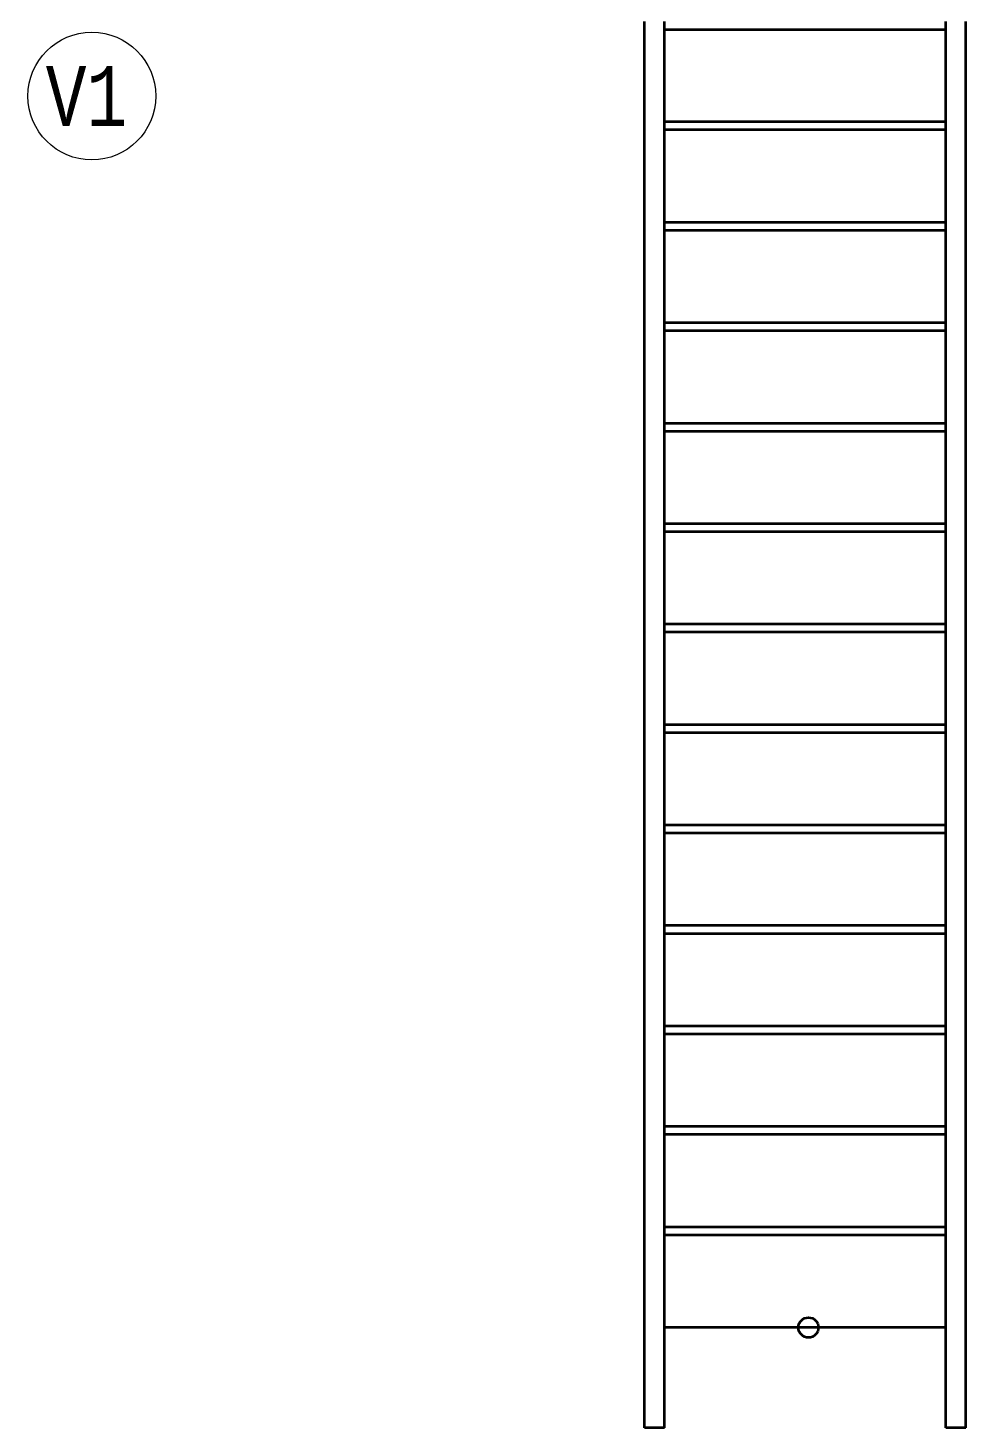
# Model space of a CAD drawing. Header units: metres. Extents: x -89 to 15, y -108 to -10.
# Drawn here: x -19.808 to -17.475, y -70.651 to -67.167 of the extents above; entities that cross this region are included whole.
import ezdxf

# ---------------------------------------------------------------- set-up
doc = ezdxf.new("R2010")
doc.units = ezdxf.units.M
doc.header["$LTSCALE"] = 5
doc.header["$MEASUREMENT"] = 0
for name, color, linetype, lineweight in [('A-ANNO-SYMB', 3, 'Continuous', 18), ('A-ANNO-TEXT', 3, 'Continuous', 18), ('A-FLOR-LEVL', 7, 'Continuous', 35)]:
    doc.layers.add(name, color=color, linetype=linetype, lineweight=lineweight)
doc.styles.add('E-ROMANS', font='romans.shx', dxfattribs={"width": 0.8})

msp = doc.modelspace()

# ---------------------------------------------------------------- linework, layer by layer
at = {"layer": 'A-ANNO-SYMB'}
msp.add_circle((-19.6496, -67.3365), 0.1589, dxfattribs=at)
at = {"layer": 'A-FLOR-LEVL'}
for p, q in [((-18.2746, -70.6509), (-18.2746, -67.1509)), ((-18.2246, -70.6509), (-18.2246, -67.1509)), ((-17.5246, -70.6509), (-17.5246, -67.1509)), ((-17.4746, -70.6509), (-17.4746, -67.1509)), ((-18.2246, -67.1709), (-17.5246, -67.1709)), ((-17.5246, -67.4009), (-18.2246, -67.4009)), ((-17.5246, -67.4209), (-18.2246, -67.4209)), ((-17.5246, -67.6509), (-18.2246, -67.6509)), ((-17.5246, -67.6709), (-18.2246, -67.6709)), ((-17.5246, -67.9009), (-18.2246, -67.9009)), ((-17.5246, -67.9209), (-18.2246, -67.9209)), ((-17.5246, -68.1509), (-18.2246, -68.1509)), ((-17.5246, -68.1709), (-18.2246, -68.1709)), ((-17.5246, -68.4009), (-18.2246, -68.4009)), ((-17.5246, -68.4209), (-18.2246, -68.4209)), ((-17.5246, -68.6509), (-18.2246, -68.6509)), ((-17.5246, -68.6709), (-18.2246, -68.6709)), ((-17.5246, -68.9009), (-18.2246, -68.9009)), ((-17.5246, -68.9209), (-18.2246, -68.9209)), ((-17.5246, -69.1509), (-18.2246, -69.1509)), ((-17.5246, -69.1709), (-18.2246, -69.1709)), ((-17.5246, -69.4009), (-18.2246, -69.4009)), ((-17.5246, -69.4209), (-18.2246, -69.4209)), ((-17.5246, -69.6509), (-18.2246, -69.6509)), ((-17.5246, -69.6709), (-18.2246, -69.6709)), ((-17.5246, -69.9009), (-18.2246, -69.9009)), ((-17.5246, -69.9209), (-18.2246, -69.9209)), ((-17.5246, -69.9209), (-18.2246, -69.9209)), ((-17.5246, -70.1509), (-18.2246, -70.1509)), ((-17.5246, -70.1709), (-18.2246, -70.1709)), ((-17.5246, -70.4009), (-18.2246, -70.4009)), ((-18.2246, -70.6509), (-18.2746, -70.6509)), ((-17.4746, -70.6509), (-17.5246, -70.6509))]:
    msp.add_line(p, q, dxfattribs=at)
msp.add_circle((-17.8665, -70.4009), 0.025, dxfattribs=at)

# ---------------------------------------------------------------- texts
at = {"layer": 'A-ANNO-TEXT', "insert": (-19.7644, -67.2614), "char_height": 0.15, "width": 0.26085, "attachment_point": 1, "style": 'E-ROMANS'}
msp.add_mtext('{\\fMonospac821 BT|b0|i0|c0|p49;V1}', dxfattribs=at)

doc.saveas('drawing.dxf')
